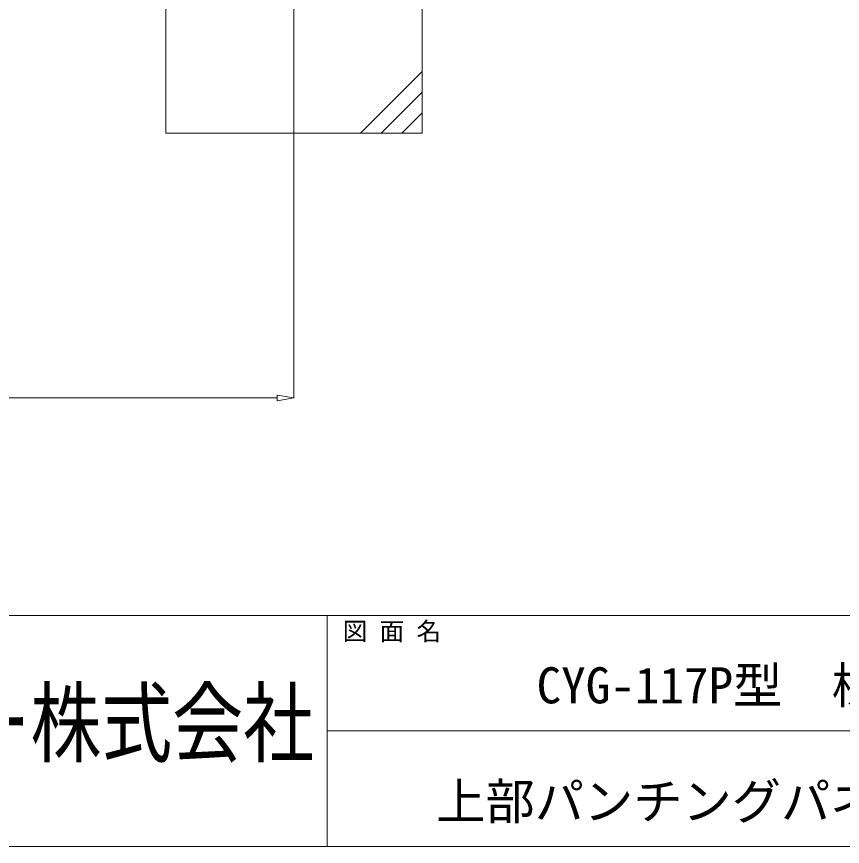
# Model space of a CAD drawing. Units: millimetres, scale not verified. Extents: x -12090 to 12090, y -18325 to 18325.
# Drawn here: x 768 to 3988, y 1675 to 4910 of the extents above; entities that cross this region are included whole.
import ezdxf
from ezdxf.enums import TextEntityAlignment as Align

# ---------------------------------------------------------------- set-up
doc = ezdxf.new("R2010")
doc.units = ezdxf.units.MM
doc.header["$LTSCALE"] = 90
doc.linetypes.add('CHAIN2', pattern=[12, 9, -1, 1, -1])
for name, color, linetype, lineweight in [('0-9_基礎工事用PCA大', 134, 'Continuous', 18), ('0-A_図面枠', 134, 'Continuous', 18), ('0-B_寸法', 134, 'Continuous', 18), ('1-6_通芯', 134, 'CHAIN2', 18)]:
    doc.layers.add(name, color=color, linetype=linetype, lineweight=lineweight)
doc.styles.add('ＭＳ ゴシック', font='')
doc.styles.get('ＭＳ ゴシック').set_extended_font_data('MS Gothic')

msp = doc.modelspace()

# ---------------------------------------------------------------- linework, layer by layer
at = {"layer": '0-9_基礎工事用PCA大'}
for p, q in [((2349.81, 4695), (2109.81, 4455)), ((2349.81, 4615), (2189.81, 4455)), ((2349.81, 4535), (2269.81, 4455))]:
    msp.add_line(p, q, dxfattribs=at)
msp.add_lwpolyline([(1349.81, 4455), (2349.81, 4455), (2349.81, 5455), (1349.81, 5455)], close=True, dxfattribs=at)
at = {"layer": '0-A_図面枠'}
for p, q in [((-12090.19, 2575), (12059.81, 2575)), ((1979.81, 2575), (1979.81, 1675)), ((1979.81, 2125), (12059.81, 2125))]:
    msp.add_line(p, q, dxfattribs=at)
msp.add_lwpolyline([(-12090.19, 18325), (12059.81, 18325), (12059.81, 1675), (-12090.19, 1675)], close=True, dxfattribs=at)
at = {"layer": '0-B_寸法'}
for p, q in [((1849.81, 4454), (1849.81, 3421.85)), ((1783.81, 3433.85), (1849.81, 3422.85)), ((1783.81, 3433.85), (1783.81, 3411.85)), ((1783.81, 3422.85), (-9884.2, 3422.85)), ((1849.81, 3422.85), (1783.81, 3411.85))]:
    msp.add_line(p, q, dxfattribs=at)
at = {"layer": '1-6_通芯'}
msp.add_line((1849.81, 4455), (1849.81, 6367), dxfattribs=at)

# ---------------------------------------------------------------- texts
at = {"layer": '0-A_図面枠', "style": 'ＭＳ ゴシック'}
for s, height, p in [('図 面 名', 70.38, (2039.81, 2457.4)), ('CYG-117P型\u3000標準図', 140.8, (2795.8, 2190.26)), ('上部パンチングパネル仕様', 140.8, (2404.41, 1738.13))]:
    msp.add_text(s, height=height, dxfattribs=at).set_placement(p, align=Align.BOTTOM_LEFT)
at = {"layer": '0-A_図面枠', "style": 'ＭＳ ゴシック', "width": 0.8}
msp.add_text('日本セイフティー株式会社', height=253.4, dxfattribs=at).set_placement((-1390.1, 1953.97), align=Align.BOTTOM_LEFT)

doc.saveas('drawing.dxf')
